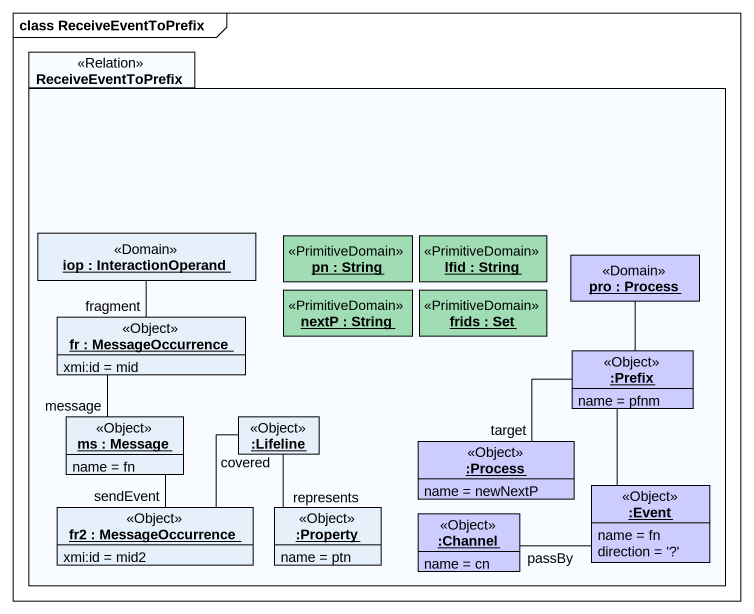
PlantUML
@startuml
mainframe class ReceiveEventToPrefix
hide circle
hide empty members
package ReceiveEventToPrefix <<Relation>> {
  object "iop : InteractionOperand" as iop <<Domain>>
  object "pn : String" as pn <<PrimitiveDomain>> #A0DCB4
  object "lfid : String" as lfid <<PrimitiveDomain>> #A0DCB4
  object "nextP : String" as nextP <<PrimitiveDomain>> #A0DCB4
  object "frids : Set" as frids <<PrimitiveDomain>> #A0DCB4
  object "pro : Process" as pro <<Domain>> #CCCCFF
  object "fr : MessageOccurrence" as fr <<Object>> {
    xmi:id = mid
  }
  object ":Prefix" as Prefix <<Object>> #CCCCFF {
    name = pfnm
  }
  object "ms : Message" as ms <<Object>> {
    name = fn
  }
  object ":Lifeline" as Lifeline <<Object>>
  object ":Process" as Process_ <<Object>> #CCCCFF {
    name = newNextP
  }
  object "fr2 : MessageOccurrence" as fr2 <<Object>> {
    xmi:id = mid2
  }
  object ":Property" as Property <<Object>> {
    name = ptn
  }
  object ":Channel" as Channel <<Object>> #CCCCFF {
    name = cn
  }
  object ":Event" as Event <<Object>> #CCCCFF {
    name = fn
    direction = '?'
  }
}
iop -- fr : fragment
pro -- Prefix
fr -- ms : message
Prefix -- Process_ : target
Prefix -- Event
ms -- fr2 : sendEvent
Lifeline -- Property : represents
fr2 -up- Lifeline : covered
Event -left- Channel : passBy
@enduml
